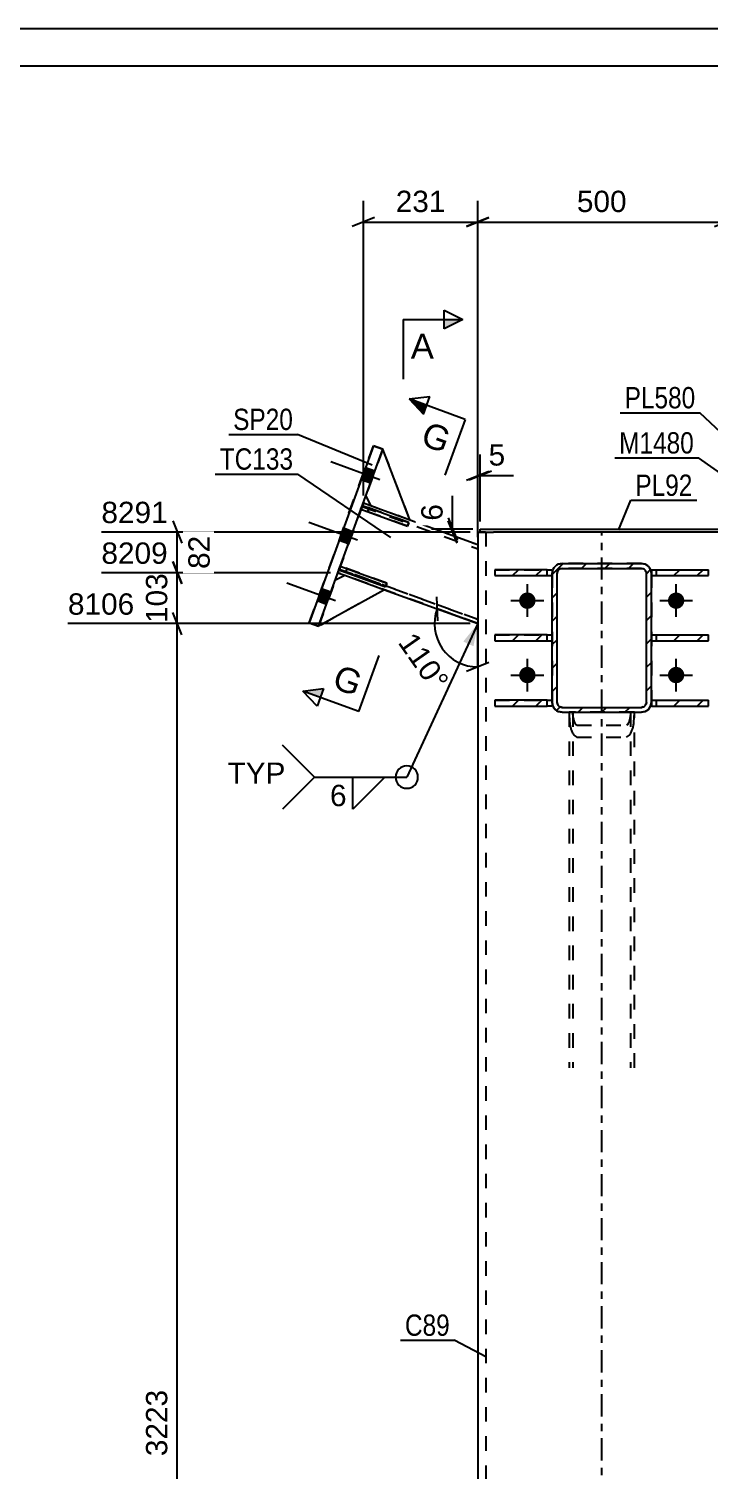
# Model space of a CAD drawing. Header units: millimetres. Extents: x -370 to 471, y -230 to 364.
# Drawn here: x -77 to 14.4, y 170.1 to 363.8 of the extents above; entities that cross this region are included whole.
import ezdxf

# ---------------------------------------------------------------- set-up
doc = ezdxf.new("R2010")
doc.units = ezdxf.units.MM
doc.linetypes.add('DXK_LINE_DOT2', pattern=[3.9198, 1.9599, -1.9599])
doc.linetypes.add('DXK_LINE_DOT3', pattern=[5.9187, 2.979, -0.9799, 0.9799, -0.9799])
doc.styles.add('Arial', font='ARIAL.TTF', dxfattribs={"height": 0.2})
doc.styles.add('Arial Narrow', font='ARIALN.TTF', dxfattribs={"height": 0.2})

# ---------------------------------------------------------------- blocks, each defined once
blk = doc.blocks.new('Unknown-284936230-1132')
at = {"color": 5, "linetype": 'Continuous'}
for p, q in [((471.3, 363.79), (-369.7, 363.79)), ((466.3, 358.79), (-364.7, 358.79))]:
    blk.add_line(p, q, dxfattribs=at)
blk = doc.blocks.new('Part-284936230-2379 - 2342')
at = {"color": 7, "linetype": 'DXK_LINE_DOT2'}
for p, q in [((4.32, 271.95), (-4.4, 271.95)), ((-4.4, 271.95), (-4.4, 271.95)), ((-4.4, 271.95), (-3.87, 271.95)), ((-4.4, 271.95), (-4.4, 224.16)), ((-4.4, 271.85), (-4.32, 270.61)), ((-3.87, 271.95), (-3.87, 224.16)), ((-3.83, 271.23), (-3.87, 271.85)), ((3.87, 271.85), (3.83, 271.23)), ((3.87, 271.95), (3.87, 224.16)), ((3.87, 271.95), (4.4, 271.95)), ((4.4, 271.95), (4.32, 271.95)), ((4.32, 270.61), (4.4, 271.85)), ((4.4, 224.16), (4.4, 271.95)), ((-3.33, 270.23), (-3.54, 270.35)), ((-3.33, 270.23), (3.33, 270.23)), ((3.54, 270.35), (3.33, 270.23)), ((-3.74, 268.86), (-3.33, 268.61)), ((-3.33, 268.61), (3.33, 268.61)), ((3.33, 268.61), (3.74, 268.86))]:
    blk.add_line(p, q, dxfattribs=at)
for centre, radius, start, end in [((-1.91, 271.38), 1.92, 184.4129, 212.1082), ((1.91, 271.38), 1.92, 327.8918, 355.5871), ((-0.48, 270.9), 3.85, 184.4129, 212.1082), ((0.48, 270.9), 3.85, 327.8918, 355.5871)]:
    blk.add_arc(centre, radius, start, end, dxfattribs=at)
blk = doc.blocks.new('Part-284936230-2547 - 2342')
at = {"linetype": 'Continuous'}
h = blk.add_hatch(dxfattribs=at)
h.set_pattern_fill('', scale=0.7, style=0, pattern_type=0)
h.set_pattern_definition([(45, (6.5652, 291.1238), (-1.57154, 1.57154), [])])
h.paths.add_polyline_path([(6.67, 290.61), (6.57, 291.12), (6.28, 291.56), (5.84, 291.85), (5.33, 291.95), (-5.33, 291.95), (-5.84, 291.85), (-6.28, 291.56), (-6.57, 291.12), (-6.67, 290.61), (-6.67, 273.28), (-6.57, 272.77), (-6.28, 272.34), (-5.84, 272.05), (-5.33, 271.95), (5.33, 271.95), (5.84, 272.05), (6.28, 272.34), (6.57, 272.77), (6.67, 273.28)])
h.paths.add_polyline_path([(5.95, 273.03), (5.8, 272.81), (5.59, 272.66), (5.33, 272.61), (-5.33, 272.61), (-5.59, 272.66), (-5.8, 272.81), (-5.95, 273.03), (-6, 273.28), (-6, 290.61), (-5.95, 290.87), (-5.8, 291.08), (-5.59, 291.23), (-5.33, 291.28), (5.33, 291.28), (5.59, 291.23), (5.8, 291.08), (5.95, 290.87), (6, 290.61), (6, 273.28)])
at = {"color": 7, "linetype": 'DXK_LINE_DOT2'}
for p, q in [((-6.67, 290.61), (-6.57, 291.12)), ((-6.67, 290.61), (-6.67, 273.28)), ((-5.95, 290.87), (-6, 290.61)), ((-6, 273.28), (-6, 290.61)), ((-5.84, 291.85), (-5.34, 291.95)), ((-5.34, 291.28), (-5.59, 291.23)), ((-5.34, 291.95), (-5.33, 291.95)), ((-5.33, 291.28), (-5.34, 291.28)), ((5.33, 291.95), (-5.33, 291.95)), ((5.33, 291.28), (-5.33, 291.28)), ((5.33, 291.95), (5.84, 291.85)), ((5.59, 291.23), (5.33, 291.28)), ((5.59, 291.23), (5.59, 291.23)), ((5.84, 291.85), (5.84, 291.85)), ((6, 290.61), (5.95, 290.87)), ((6, 273.28), (6, 290.61)), ((6.57, 291.12), (6.67, 290.61)), ((6.67, 273.28), (6.67, 290.61)), ((-6.57, 272.77), (-6.67, 273.28)), ((-6, 273.28), (-5.95, 273.03)), ((5.95, 273.03), (6, 273.28)), ((6.67, 273.28), (6.57, 272.77)), ((-5.33, 271.95), (-5.84, 272.05)), ((-5.59, 272.66), (-5.33, 272.61)), ((-5.33, 272.61), (5.33, 272.61)), ((-5.33, 271.95), (5.33, 271.95)), ((5.33, 272.61), (5.59, 272.66)), ((5.84, 272.05), (5.33, 271.95))]:
    blk.add_line(p, q, dxfattribs=at)
at = {"color": 2, "linetype": 'Continuous'}
for p, q in [((-6.57, 291.12), (-6.67, 290.61)), ((-6.67, 290.61), (-6.67, 290.61)), ((-6.67, 273.28), (-6.67, 290.61)), ((-6, 290.61), (-5.95, 290.87)), ((-6, 290.61), (-6, 290.61)), ((-6, 273.28), (-6, 290.61)), ((-5.33, 291.95), (-5.84, 291.85)), ((-5.59, 291.23), (-5.33, 291.28)), ((-5.33, 291.95), (-5.33, 291.95)), ((-5.33, 291.95), (5.33, 291.95)), ((-5.33, 291.28), (-5.33, 291.28)), ((-5.33, 291.28), (5.33, 291.28)), ((5.33, 291.95), (5.33, 291.95)), ((5.84, 291.85), (5.33, 291.95)), ((5.33, 291.28), (5.33, 291.28)), ((5.33, 291.28), (5.59, 291.23)), ((5.95, 290.87), (6, 290.61)), ((6, 290.61), (6, 290.61)), ((6, 273.28), (6, 290.61)), ((6.67, 290.61), (6.57, 291.12)), ((6.67, 290.61), (6.67, 290.61)), ((6.67, 273.28), (6.67, 290.61)), ((-6.67, 273.28), (-6.67, 273.28)), ((-6.67, 273.28), (-6.57, 272.77)), ((-6, 273.28), (-6, 273.28)), ((-5.95, 273.03), (-6, 273.28)), ((6, 273.28), (5.95, 273.03)), ((6, 273.28), (6, 273.28)), ((6.57, 272.77), (6.67, 273.28)), ((6.67, 273.28), (6.67, 273.28)), ((-5.84, 272.05), (-5.33, 271.95)), ((-5.33, 272.61), (-5.59, 272.66)), ((-5.33, 272.61), (-5.33, 272.61)), ((-5.33, 272.61), (5.33, 272.61)), ((-5.33, 271.95), (-5.33, 271.95)), ((-5.33, 271.95), (5.33, 271.95)), ((5.59, 272.66), (5.33, 272.61)), ((5.33, 272.61), (5.33, 272.61)), ((5.33, 271.95), (5.84, 272.05)), ((5.33, 271.95), (5.33, 271.95))]:
    blk.add_line(p, q, dxfattribs=at)
at = {"color": 7, "linetype": 'DXK_LINE_DOT2'}
for centre, radius, start, end in [((-5.33, 290.61), 1.33, 112.5, 157.5), ((-5.33, 290.61), 0.667, 112.5, 157.5), ((5.33, 290.61), 0.667, 22.5, 67.5), ((5.33, 290.61), 1.33, 22.5, 67.5), ((-5.33, 273.28), 1.33, 202.5, 247.5), ((-5.33, 273.28), 0.667, 202.5, 247.5), ((5.33, 273.28), 0.667, 292.5, 337.5), ((5.33, 273.28), 1.33, 292.5, 337.5)]:
    blk.add_arc(centre, radius, start, end, dxfattribs=at)
at = {"color": 2, "linetype": 'Continuous'}
for centre, radius, start, end in [((-5.33, 290.61), 1.33, 112.5, 157.5), ((-5.33, 290.61), 0.667, 112.5, 157.5), ((5.33, 290.61), 0.667, 22.5, 67.5), ((5.33, 290.61), 1.33, 22.5, 67.5), ((-5.33, 273.28), 1.33, 202.5, 247.5), ((-5.33, 273.28), 0.667, 202.5, 247.5), ((5.33, 273.28), 0.667, 292.5, 337.5), ((5.33, 273.28), 1.33, 292.5, 337.5)]:
    blk.add_arc(centre, radius, start, end, dxfattribs=at)
blk = doc.blocks.new('Part-284936230-2430 - 2342')
at = {"color": 2, "linetype": 'Continuous'}
for p, q in [((-16.67, 296.17), (-16.33, 296.17)), ((-16.67, 296.17), (-16.67, 23.43)), ((-15.61, 296.17), (-14.53, 296.17)), ((15.61, 296.17), (-14.53, 296.17))]:
    blk.add_line(p, q, dxfattribs=at)
at = {"color": 7, "linetype": 'DXK_LINE_DOT2'}
for p, q in [((-16.67, 296.17), (-15.61, 296.17)), ((-16.33, 296.17), (-15.61, 296.17)), ((-15.6, 296.17), (-15.6, 23.43))]:
    blk.add_line(p, q, dxfattribs=at)
at = {"color": 7, "linetype": 'DXK_LINE_DOT3'}
blk.add_line((0, 23.43), (0, 296.17), dxfattribs=at)
blk = doc.blocks.new('Bolt-284936230-2432 - 2342')
at = {"linetype": 'Continuous'}
for points in [[(-31.74, 304.81), (-32.34, 303.18), (-31.08, 302.73), (-30.49, 304.36)], [(-31.74, 304.81), (-32.34, 303.18), (-31.08, 302.73), (-30.49, 304.36)], [(-31.74, 304.81), (-32.34, 303.18), (-31.08, 302.73), (-30.49, 304.36)], [(-34.71, 296.67), (-35.3, 295.04), (-34.05, 294.58), (-33.45, 296.21)], [(-34.71, 296.67), (-35.3, 295.04), (-34.05, 294.58), (-33.45, 296.21)], [(-37.67, 288.52), (-38.26, 286.9), (-37.01, 286.44), (-36.42, 288.07)], [(-37.67, 288.52), (-38.26, 286.9), (-37.01, 286.44), (-36.42, 288.07)], [(-37.67, 288.52), (-38.26, 286.9), (-37.01, 286.44), (-36.42, 288.07)]]:
    blk.add_hatch(color=1, dxfattribs=at).paths.add_polyline_path(points)
at = {"color": 1, "linetype": 'Continuous'}
for p, q in [((-29.85, 303.2), (-36.42, 305.59)), ((-29.85, 303.2), (-36.42, 305.59)), ((-29.85, 303.2), (-36.42, 305.59)), ((-30.49, 304.36), (-31.74, 304.81)), ((-30.49, 304.36), (-31.74, 304.81)), ((-30.49, 304.36), (-31.74, 304.81)), ((-31.08, 302.73), (-32.34, 303.18)), ((-31.08, 302.73), (-32.34, 303.18)), ((-31.08, 302.73), (-32.34, 303.18)), ((-32.81, 295.06), (-39.39, 297.45)), ((-32.81, 295.06), (-39.39, 297.45)), ((-33.45, 296.21), (-34.71, 296.67)), ((-33.45, 296.21), (-34.71, 296.67)), ((-34.05, 294.58), (-35.3, 295.04)), ((-34.05, 294.58), (-35.3, 295.04)), ((-35.77, 286.91), (-42.35, 289.31)), ((-35.77, 286.91), (-42.35, 289.31)), ((-35.77, 286.91), (-42.35, 289.31)), ((-37.01, 286.44), (-38.26, 286.9)), ((-37.01, 286.44), (-38.26, 286.9)), ((-37.01, 286.44), (-38.26, 286.9)), ((-36.42, 288.07), (-37.67, 288.52)), ((-36.42, 288.07), (-37.67, 288.52)), ((-36.42, 288.07), (-37.67, 288.52))]:
    blk.add_line(p, q, dxfattribs=at)
blk = doc.blocks.new('Part-284936230-2589 - 2342')
at = {"color": 7, "linetype": 'DXK_LINE_DOT2'}
for p, q in [((-29.42, 307.3), (-31.7, 301.04)), ((-25.78, 297.82), (-29.42, 307.3)), ((-31.7, 301.04), (-31.1, 299.75)), ((-31.1, 299.75), (-25.78, 297.82))]:
    blk.add_line(p, q, dxfattribs=at)
blk = doc.blocks.new('Part-284936230-2574 - 2342')
at = {"color": 7, "linetype": 'DXK_LINE_DOT2'}
for p, q in [((-32.18, 299.72), (-32.36, 299.22)), ((-32.36, 299.22), (-32.18, 299.72)), ((-26.09, 296.94), (-32.36, 299.22)), ((-32.36, 299.22), (-32.36, 299.22)), ((-32.36, 299.22), (-26.09, 296.94)), ((-25.91, 297.44), (-32.18, 299.72)), ((-32.18, 299.72), (-32.18, 299.72)), ((-32.18, 299.72), (-25.91, 297.44)), ((-31.24, 299.38), (-31.42, 298.88)), ((-26.09, 296.94), (-25.91, 297.44))]:
    blk.add_line(p, q, dxfattribs=at)
blk = doc.blocks.new('Part-284936230-2499 - 2342')
at = {"color": 7, "linetype": 'DXK_LINE_DOT2'}
for p, q in [((-32.04, 300.1), (-35.46, 290.7)), ((-35.46, 290.7), (-32.04, 300.1)), ((-32.22, 299.6), (-32.22, 299.6)), ((-32.22, 299.6), (-16.67, 293.93)), ((-32.22, 299.6), (-16.67, 293.93)), ((-32.04, 300.1), (-32.04, 300.1)), ((-32.04, 300.1), (-16.67, 294.5)), ((-31.1, 299.75), (-25.78, 297.82)), ((-16.67, 294.5), (-16.67, 283.86)), ((-35.46, 290.7), (-35.46, 290.7)), ((-16.67, 283.86), (-35.46, 290.7)), ((-35.28, 291.2), (-35.28, 291.2)), ((-35.28, 291.2), (-16.67, 284.43)), ((-16.67, 284.43), (-35.28, 291.2)), ((-34.52, 290.36), (-29.2, 288.42))]:
    blk.add_line(p, q, dxfattribs=at)
at = {"color": 2, "linetype": 'Continuous'}
for p, q in [((-32.04, 300.1), (-31.1, 299.75)), ((-25.78, 297.82), (-16.67, 294.5)), ((-35.46, 290.7), (-34.52, 290.36)), ((-29.2, 288.42), (-16.67, 283.86))]:
    blk.add_line(p, q, dxfattribs=at)
blk = doc.blocks.new('Part-284936230-2514 - 2342')
at = {"color": 2, "linetype": 'Continuous'}
for p, q in [((-16.33, 296.17), (-16.33, 296.57)), ((-16.33, 296.57), (16.33, 296.57)), ((16.33, 296.57), (16.33, 296.17)), ((-15.61, 296.17), (-16.33, 296.17)), ((16.33, 296.17), (15.61, 296.17))]:
    blk.add_line(p, q, dxfattribs=at)
at = {"color": 7, "linetype": 'DXK_LINE_DOT2'}
blk.add_line((15.61, 296.17), (-15.61, 296.17), dxfattribs=at)
blk = doc.blocks.new('Part-284936230-2568 - 2342')
at = {"color": 7, "linetype": 'DXK_LINE_DOT2'}
for p, q in [((-6.57, 291.12), (-6.67, 290.61)), ((-6.67, 290.61), (-6.67, 273.28)), ((-6, 290.61), (-5.95, 290.87)), ((-6, 290.61), (-6, 290.61)), ((-6, 273.28), (-6, 290.61)), ((-5.33, 291.95), (-5.84, 291.85)), ((-5.59, 291.23), (-5.33, 291.28)), ((-5.33, 291.95), (5.33, 291.95)), ((-5.33, 291.95), (-5.33, 291.95)), ((-5.33, 291.28), (-5.33, 291.28)), ((-5.33, 291.28), (5.33, 291.28)), ((5.33, 291.95), (5.33, 291.95)), ((5.84, 291.85), (5.33, 291.95)), ((5.33, 291.28), (5.33, 291.28)), ((5.33, 291.28), (5.59, 291.23)), ((5.95, 290.87), (6, 290.61)), ((6, 290.61), (6, 290.61)), ((6, 273.28), (6, 290.61)), ((6.67, 290.61), (6.57, 291.12)), ((6.67, 290.61), (6.67, 273.28)), ((-6.67, 273.28), (-6.57, 272.77)), ((-6, 273.28), (-6, 273.28)), ((-5.95, 273.03), (-6, 273.28)), ((6, 273.28), (5.95, 273.03)), ((6, 273.28), (6, 273.28)), ((6.57, 272.77), (6.67, 273.28)), ((-5.84, 272.05), (-5.33, 271.95)), ((-5.33, 272.61), (-5.59, 272.67)), ((-5.33, 272.61), (-5.33, 272.61)), ((-5.33, 272.61), (5.33, 272.61)), ((-5.33, 271.95), (5.33, 271.95)), ((-5.33, 271.95), (-5.33, 271.95)), ((5.59, 272.67), (5.33, 272.61)), ((5.33, 272.61), (5.33, 272.61)), ((5.33, 271.95), (5.84, 272.05)), ((5.33, 271.95), (5.33, 271.95))]:
    blk.add_line(p, q, dxfattribs=at)
at = {"color": 7, "linetype": 'DXK_LINE_DOT3'}
blk.add_line((0, 281.95), (0, 281.95), dxfattribs=at)
at = {"color": 7, "linetype": 'DXK_LINE_DOT2'}
for centre, radius, start, end in [((-5.33, 290.61), 1.33, 112.5, 157.5), ((-5.33, 290.61), 0.667, 112.5, 157.5), ((5.33, 290.61), 0.667, 22.5, 67.5), ((5.33, 290.61), 1.33, 22.5, 67.5), ((-5.33, 273.28), 1.33, 202.5, 247.5), ((-5.33, 273.28), 0.667, 202.5, 247.5), ((5.33, 273.28), 0.667, 292.5, 337.5), ((5.33, 273.28), 1.33, 292.5, 337.5)]:
    blk.add_arc(centre, radius, start, end, dxfattribs=at)
blk = doc.blocks.new('Part-284936230-2521 - 2342')
at = {"linetype": 'Continuous'}
h = blk.add_hatch(dxfattribs=at)
h.set_pattern_fill('', scale=0.7, style=0, pattern_type=0)
h.set_pattern_definition([(45, (-14.349, 291.1136), (-1.57154, 1.57154), [])])
h.paths.add_polyline_path([(-7.35, 291.11), (-14.35, 291.11), (-14.35, 290.31), (-7.35, 290.31)])
at = {"color": 7, "linetype": 'DXK_LINE_DOT2'}
for p, q in [((-14.35, 291.11), (-6.67, 291.11)), ((-6.67, 290.61), (-6.67, 290.31)), ((-14.35, 290.31), (-6.67, 290.31))]:
    blk.add_line(p, q, dxfattribs=at)
at = {"color": 2, "linetype": 'Continuous'}
for p, q in [((-7.35, 291.11), (-14.35, 291.11)), ((-14.35, 291.11), (-14.35, 290.31)), ((-7.35, 291.11), (-6.67, 291.11)), ((-7.35, 290.31), (-7.35, 291.11)), ((-6.67, 291.11), (-6.67, 290.61)), ((-14.35, 290.31), (-7.35, 290.31)), ((-7.35, 290.31), (-6.67, 290.31))]:
    blk.add_line(p, q, dxfattribs=at)
blk = doc.blocks.new('Part-284936230-2523 - 2342')
at = {"linetype": 'Continuous'}
h = blk.add_hatch(dxfattribs=at)
h.set_pattern_fill('', scale=0.7, style=0, pattern_type=0)
h.set_pattern_definition([(45, (-14.349, 282.347), (-1.57154, 1.57154), [])])
h.paths.add_polyline_path([(-7.35, 282.35), (-14.35, 282.35), (-14.35, 281.55), (-7.35, 281.55)])
at = {"color": 7, "linetype": 'DXK_LINE_DOT2'}
for p, q in [((-14.35, 282.35), (-6.67, 282.35)), ((-14.35, 281.55), (-6.67, 281.55)), ((-6.67, 282.35), (-6.67, 281.55))]:
    blk.add_line(p, q, dxfattribs=at)
at = {"color": 2, "linetype": 'Continuous'}
for p, q in [((-7.35, 282.35), (-14.35, 282.35)), ((-14.35, 282.35), (-14.35, 281.55)), ((-14.35, 281.55), (-7.35, 281.55)), ((-7.35, 282.35), (-6.67, 282.35)), ((-7.35, 281.55), (-7.35, 282.35)), ((-7.35, 281.55), (-6.67, 281.55))]:
    blk.add_line(p, q, dxfattribs=at)
blk = doc.blocks.new('Part-284936230-2586 - 2342')
at = {"color": 2, "linetype": 'Continuous'}
for p, q in [((-30.67, 307.76), (-39.34, 283.95)), ((-38.08, 283.5), (-29.42, 307.3)), ((-30.67, 307.76), (-30.67, 307.76)), ((-29.42, 307.3), (-30.67, 307.76)), ((-29.42, 307.3), (-29.42, 307.3)), ((-39.34, 283.95), (-39.34, 283.95)), ((-39.34, 283.95), (-38.08, 283.5)), ((-38.08, 283.5), (-38.08, 283.5))]:
    blk.add_line(p, q, dxfattribs=at)
at = {"color": 7, "linetype": 'DXK_LINE_DOT2'}
for p, q in [((-39.34, 283.95), (-30.67, 307.76)), ((-29.42, 307.3), (-38.08, 283.5)), ((-30.67, 307.76), (-29.42, 307.3)), ((-38.08, 283.5), (-39.34, 283.95))]:
    blk.add_line(p, q, dxfattribs=at)
blk = doc.blocks.new('Part-284936230-2587 - 2342')
at = {"color": 2, "linetype": 'Continuous'}
for p, q in [((-32.18, 299.72), (-32.36, 299.22)), ((-32.36, 299.22), (-32.36, 299.22)), ((-32.36, 299.22), (-26.09, 296.94)), ((-32.18, 299.72), (-32.18, 299.72)), ((-32.18, 299.72), (-25.91, 297.44)), ((-25.91, 297.44), (-26.09, 296.94))]:
    blk.add_line(p, q, dxfattribs=at)
at = {"color": 7, "linetype": 'DXK_LINE_DOT2'}
for p, q in [((-32.36, 299.22), (-32.18, 299.72)), ((-26.09, 296.94), (-32.36, 299.22)), ((-25.91, 297.44), (-32.18, 299.72)), ((-31.42, 298.88), (-31.24, 299.38))]:
    blk.add_line(p, q, dxfattribs=at)
blk = doc.blocks.new('Part-284936230-2588 - 2342')
at = {"color": 2, "linetype": 'Continuous'}
for p, q in [((-35.14, 291.58), (-35.32, 291.08)), ((-35.32, 291.08), (-35.32, 291.08)), ((-35.32, 291.08), (-29.06, 288.8)), ((-35.14, 291.58), (-35.14, 291.58)), ((-35.14, 291.58), (-28.88, 289.3)), ((-28.88, 289.3), (-29.06, 288.8))]:
    blk.add_line(p, q, dxfattribs=at)
at = {"color": 7, "linetype": 'DXK_LINE_DOT2'}
for p, q in [((-35.32, 291.08), (-35.14, 291.58)), ((-29.06, 288.8), (-35.32, 291.08)), ((-28.88, 289.3), (-35.14, 291.58)), ((-34.38, 290.73), (-34.2, 291.23))]:
    blk.add_line(p, q, dxfattribs=at)
blk = doc.blocks.new('Part-284936230-2645 - 2342')
at = {"linetype": 'Continuous'}
h = blk.add_hatch(dxfattribs=at)
h.set_pattern_fill('', scale=0.7, style=0, pattern_type=0)
h.set_pattern_definition([(45, (-14.3489, 273.5802), (-1.57154, 1.57154), [])])
h.paths.add_polyline_path([(-7.35, 273.58), (-14.35, 273.58), (-14.35, 272.78), (-7.35, 272.78)])
at = {"color": 7, "linetype": 'DXK_LINE_DOT2'}
for p, q in [((-14.35, 273.58), (-6.67, 273.58)), ((-6.67, 273.58), (-6.67, 273.28)), ((-14.35, 272.78), (-6.67, 272.78)), ((-6.67, 272.78), (-6.67, 272.78))]:
    blk.add_line(p, q, dxfattribs=at)
at = {"color": 2, "linetype": 'Continuous'}
for p, q in [((-7.35, 273.58), (-14.35, 273.58)), ((-14.35, 273.58), (-14.35, 272.78)), ((-7.35, 273.58), (-6.67, 273.58)), ((-7.35, 272.78), (-7.35, 273.58)), ((-6.67, 273.28), (-6.67, 272.78)), ((-14.35, 272.78), (-7.35, 272.78)), ((-6.67, 272.78), (-7.35, 272.78))]:
    blk.add_line(p, q, dxfattribs=at)
blk = doc.blocks.new('Bolt-284936230-2646 - 2342')
at = {"linetype": 'Continuous'}
for points in [[(-10, 288.05), (-9.77, 288.02), (-9.55, 287.95), (-9.35, 287.84), (-9.18, 287.68), (-9.05, 287.5), (-8.95, 287.29), (-8.91, 287.06), (-8.91, 286.83), (-8.95, 286.61), (-9.05, 286.4), (-9.18, 286.21), (-9.35, 286.06), (-9.55, 285.94), (-9.77, 285.87), (-10, 285.85), (-10.23, 285.87), (-10.45, 285.94), (-10.65, 286.06), (-10.82, 286.21), (-10.95, 286.4), (-11.05, 286.61), (-11.09, 286.83), (-11.09, 287.06), (-11.05, 287.29), (-10.95, 287.5), (-10.82, 287.68), (-10.65, 287.84), (-10.45, 287.95), (-10.23, 288.02)], [(10, 288.05), (10.23, 288.02), (10.45, 287.95), (10.65, 287.84), (10.82, 287.68), (10.95, 287.5), (11.05, 287.29), (11.09, 287.06), (11.09, 286.83), (11.05, 286.61), (10.95, 286.4), (10.82, 286.21), (10.65, 286.06), (10.45, 285.94), (10.23, 285.87), (10, 285.85), (9.77, 285.87), (9.55, 285.94), (9.35, 286.06), (9.18, 286.21), (9.05, 286.4), (8.95, 286.61), (8.91, 286.83), (8.91, 287.06), (8.95, 287.29), (9.05, 287.5), (9.18, 287.68), (9.35, 287.84), (9.55, 287.95), (9.77, 288.02)], [(-10, 278.05), (-9.77, 278.02), (-9.55, 277.95), (-9.35, 277.84), (-9.18, 277.68), (-9.05, 277.5), (-8.95, 277.29), (-8.91, 277.06), (-8.91, 276.83), (-8.95, 276.61), (-9.05, 276.4), (-9.18, 276.21), (-9.35, 276.06), (-9.55, 275.94), (-9.77, 275.87), (-10, 275.85), (-10.23, 275.87), (-10.45, 275.94), (-10.65, 276.06), (-10.82, 276.21), (-10.95, 276.4), (-11.05, 276.61), (-11.09, 276.83), (-11.09, 277.06), (-11.05, 277.29), (-10.95, 277.5), (-10.82, 277.68), (-10.65, 277.84), (-10.45, 277.95), (-10.23, 278.02)], [(10, 278.05), (10.23, 278.02), (10.45, 277.95), (10.65, 277.84), (10.82, 277.68), (10.95, 277.5), (11.05, 277.29), (11.09, 277.06), (11.09, 276.83), (11.05, 276.61), (10.95, 276.4), (10.82, 276.21), (10.65, 276.06), (10.45, 275.94), (10.23, 275.87), (10, 275.85), (9.77, 275.87), (9.55, 275.94), (9.35, 276.06), (9.18, 276.21), (9.05, 276.4), (8.95, 276.61), (8.91, 276.83), (8.91, 277.06), (8.95, 277.29), (9.05, 277.5), (9.18, 277.68), (9.35, 277.84), (9.55, 277.95), (9.77, 278.02)]]:
    blk.add_hatch(color=1, dxfattribs=at).paths.add_polyline_path(points)
at = {"color": 1, "linetype": 'Continuous'}
for p, q in [((-10, 284.75), (-10, 289.15)), ((10, 284.75), (10, 289.15)), ((-12.2, 286.95), (-7.8, 286.95)), ((7.8, 286.95), (12.2, 286.95)), ((-10, 274.75), (-10, 279.15)), ((10, 274.75), (10, 279.15)), ((-12.2, 276.95), (-7.8, 276.95)), ((7.8, 276.95), (12.2, 276.95))]:
    blk.add_line(p, q, dxfattribs=at)
blk = doc.blocks.new('Part-284936230-2680 - 2342')
at = {"color": 7, "linetype": 'DXK_LINE_DOT2'}
for p, q in [((-35.14, 291.58), (-35.32, 291.08)), ((-35.32, 291.08), (-35.14, 291.58)), ((-29.06, 288.8), (-35.32, 291.08)), ((-35.32, 291.08), (-35.32, 291.08)), ((-35.32, 291.08), (-29.06, 288.8)), ((-28.88, 289.3), (-35.14, 291.58)), ((-35.14, 291.58), (-35.14, 291.58)), ((-35.14, 291.58), (-28.88, 289.3)), ((-34.38, 290.73), (-34.2, 291.23)), ((-29.06, 288.8), (-28.88, 289.3))]:
    blk.add_line(p, q, dxfattribs=at)
blk = doc.blocks.new('Part-284936230-2681 - 2342')
at = {"color": 7, "linetype": 'DXK_LINE_DOT2'}
blk.add_line((-38.08, 283.5), (-35.8, 289.76), dxfattribs=at)
at = {"color": 2, "linetype": 'Continuous'}
for p, q in [((-35.8, 289.76), (-34.52, 290.36)), ((-34.52, 290.36), (-29.2, 288.42)), ((-29.2, 288.42), (-38.08, 283.5))]:
    blk.add_line(p, q, dxfattribs=at)
blk = doc.blocks.new('Part-284936230-2682 - 2342')
at = {"color": 7, "linetype": 'DXK_LINE_DOT2'}
for p, q in [((-38.08, 283.5), (-35.8, 289.76)), ((-35.8, 289.76), (-34.52, 290.36)), ((-34.52, 290.36), (-29.2, 288.42)), ((-29.2, 288.42), (-38.08, 283.5))]:
    blk.add_line(p, q, dxfattribs=at)
blk = doc.blocks.new('Part-284936230-2683 - 2342')
at = {"color": 7, "linetype": 'DXK_LINE_DOT2'}
blk.add_line((-29.42, 307.3), (-31.7, 301.04), dxfattribs=at)
at = {"color": 2, "linetype": 'Continuous'}
for p, q in [((-25.78, 297.82), (-29.42, 307.3)), ((-31.7, 301.04), (-31.1, 299.75)), ((-31.1, 299.75), (-25.78, 297.82))]:
    blk.add_line(p, q, dxfattribs=at)
blk = doc.blocks.new('Part-284936230-31886 - 2342')
at = {"linetype": 'Continuous'}
h = blk.add_hatch(dxfattribs=at)
h.set_pattern_fill('', scale=0.7, style=0, pattern_type=0)
h.set_pattern_definition([(45, (7.349, 282.347), (-1.57154, 1.57154), [])])
h.paths.add_polyline_path([(14.35, 282.35), (7.35, 282.35), (7.35, 281.55), (14.35, 281.55)])
at = {"color": 2, "linetype": 'Continuous'}
for p, q in [((6.67, 282.35), (7.35, 282.35)), ((6.67, 281.55), (7.35, 281.55)), ((7.35, 281.55), (7.35, 282.35)), ((7.35, 282.35), (14.35, 282.35)), ((7.35, 281.55), (14.35, 281.55)), ((14.35, 281.55), (14.35, 282.35))]:
    blk.add_line(p, q, dxfattribs=at)
at = {"color": 7, "linetype": 'DXK_LINE_DOT2'}
for p, q in [((6.67, 282.35), (6.67, 282.35)), ((6.67, 282.35), (6.67, 281.55)), ((6.67, 282.35), (14.35, 282.35)), ((6.67, 281.55), (14.35, 281.55))]:
    blk.add_line(p, q, dxfattribs=at)
blk = doc.blocks.new('Part-284936230-31887 - 2342')
at = {"linetype": 'Continuous'}
h = blk.add_hatch(dxfattribs=at)
h.set_pattern_fill('', scale=0.7, style=0, pattern_type=0)
h.set_pattern_definition([(45, (7.349, 291.1136), (-1.57154, 1.57154), [])])
h.paths.add_polyline_path([(14.35, 291.11), (7.35, 291.11), (7.35, 290.31), (14.35, 290.31)])
at = {"color": 2, "linetype": 'Continuous'}
for p, q in [((6.67, 291.11), (6.67, 291.11)), ((6.67, 291.11), (7.35, 291.11)), ((6.67, 291.11), (6.67, 290.61)), ((7.35, 290.31), (7.35, 291.11)), ((7.35, 291.11), (14.35, 291.11)), ((14.35, 290.31), (14.35, 291.11)), ((6.67, 290.31), (7.35, 290.31)), ((7.35, 290.31), (14.35, 290.31))]:
    blk.add_line(p, q, dxfattribs=at)
at = {"color": 7, "linetype": 'DXK_LINE_DOT2'}
for p, q in [((6.67, 291.11), (14.35, 291.11)), ((6.67, 290.61), (6.67, 290.31)), ((6.67, 290.31), (14.35, 290.31))]:
    blk.add_line(p, q, dxfattribs=at)
blk = doc.blocks.new('Part-284936230-31888 - 2342')
at = {"linetype": 'Continuous'}
h = blk.add_hatch(dxfattribs=at)
h.set_pattern_fill('', scale=0.7, style=0, pattern_type=0)
h.set_pattern_definition([(45, (7.3489, 273.5802), (-1.57154, 1.57154), [])])
h.paths.add_polyline_path([(14.35, 273.58), (7.35, 273.58), (7.35, 272.78), (14.35, 272.78)])
at = {"color": 2, "linetype": 'Continuous'}
for p, q in [((6.67, 273.58), (7.35, 273.58)), ((6.67, 273.28), (6.67, 272.78)), ((7.35, 272.78), (7.35, 273.58)), ((7.35, 273.58), (14.35, 273.58)), ((14.35, 272.78), (14.35, 273.58)), ((6.67, 272.78), (7.35, 272.78)), ((7.35, 272.78), (14.35, 272.78))]:
    blk.add_line(p, q, dxfattribs=at)
at = {"color": 7, "linetype": 'DXK_LINE_DOT2'}
for p, q in [((6.67, 273.58), (6.67, 273.58)), ((6.67, 273.58), (6.67, 273.28)), ((6.67, 273.58), (14.35, 273.58)), ((6.67, 272.78), (6.67, 272.78)), ((6.67, 272.78), (14.35, 272.78))]:
    blk.add_line(p, q, dxfattribs=at)
blk = doc.blocks.new('StraightDimension-284936230-26161 - 2342')
at = {"color": 7, "linetype": 'Continuous'}
for p, q in [((-36.46, 290.7), (-67.25, 290.7)), ((-57.65, 292.2), (-56.45, 289.2)), ((-57.05, 283.86), (-57.05, 290.7)), ((-56.45, 282.36), (-57.65, 285.36)), ((-17.67, 283.86), (-71.75, 283.86))]:
    blk.add_line(p, q, dxfattribs=at)
at = {"color": 0}
blk.add_wipeout([(-57.8, 291.21), (-62, 291.21), (-62, 283.34), (-57.8, 283.34)], dxfattribs=at)
at = {"color": 0, "linetype": 'Continuous'}
blk.add_wipeout([(-57.75, 291.3), (-57.75, 295.5), (-67.85, 295.5), (-67.85, 291.3)], dxfattribs=at)
at = {"color": 3, "linetype": 'Continuous', "style": 'Arial'}
blk.add_text('8209', height=2.865, dxfattribs=at).set_placement((-67.25, 291.9))
at = {"color": 3, "style": 'Arial'}
blk.add_text('103', height=2.865, rotation=90.0002, dxfattribs=at).set_placement((-58.4, 283.94))
blk = doc.blocks.new('StraightDimension-284936230-3069 - 2342')
at = {"color": 7, "linetype": 'Continuous'}
for p, q in [((-17.33, 296.57), (-22.89, 296.57)), ((-20.64, 298.07), (-19.44, 295.07)), ((-19.44, 294.67), (-20.64, 297.67)), ((-20.04, 296.17), (-20.04, 296.57)), ((-17.67, 296.17), (-22.89, 296.17))]:
    blk.add_line(p, q, dxfattribs=at)
at = {"color": 0}
blk.add_wipeout([(-20.79, 300.52), (-24.99, 300.52), (-24.99, 297.09), (-20.79, 297.09)], dxfattribs=at)
at = {"color": 7, "linetype": 'Continuous'}
blk.add_line((-20.04, 296.57), (-20.04, 301.04), dxfattribs=at)
blk.add_line((-20.04, 296.57), (-20.04, 301.04), dxfattribs=at)
at = {"color": 3, "style": 'Arial'}
blk.add_text('6', height=2.87, rotation=90.0002, dxfattribs=at).set_placement((-21.39, 297.69))
blk = doc.blocks.new('StraightDimension-284936230-3013 - 2342')
at = {"color": 7, "linetype": 'Continuous'}
for p, q in [((-16.67, 297.17), (-16.67, 306.6)), ((-16.33, 297.57), (-16.33, 306.6)), ((-18.17, 303.15), (-15.17, 304.35)), ((-14.83, 304.35), (-17.83, 303.15)), ((-16.67, 303.75), (-16.33, 303.75))]:
    blk.add_line(p, q, dxfattribs=at)
at = {"color": 0}
blk.add_wipeout([(-12.38, 304.5), (-12.38, 308.7), (-15.81, 308.7), (-15.81, 304.5)], dxfattribs=at)
at = {"color": 7, "linetype": 'Continuous'}
blk.add_line((-16.33, 303.75), (-11.86, 303.75), dxfattribs=at)
blk.add_line((-16.33, 303.75), (-11.86, 303.75), dxfattribs=at)
at = {"color": 3, "style": 'Arial'}
blk.add_text('5', height=2.87, dxfattribs=at).set_placement((-15.21, 305.1))
blk = doc.blocks.new('StraightDimension-284936230-2838 - 2342')
at = {"color": 7, "linetype": 'Continuous'}
for p, q in [((-16.67, 295.5), (-16.67, 340.67)), ((16.67, 283.37), (16.67, 340.67)), ((-15.17, 338.42), (-18.17, 337.22)), ((-16.67, 337.82), (16.67, 337.82)), ((15.17, 337.22), (18.17, 338.42))]:
    blk.add_line(p, q, dxfattribs=at)
at = {"color": 0}
blk.add_wipeout([(3.94, 338.57), (3.94, 342.77), (-3.94, 342.77), (-3.94, 338.57)], dxfattribs=at)
at = {"color": 3, "style": 'Arial'}
blk.add_text('500', height=2.865, dxfattribs=at).set_placement((-3.34, 339.17))
blk = doc.blocks.new('StraightDimension-284936230-2726 - 2342')
at = {"color": 7, "linetype": 'Continuous'}
for p, q in [((18.74, 309.38), (23.99, 323.8)), ((20.66, 307.83), (26.18, 323)), ((21.4, 321.07), (24.63, 321.17)), ((23.01, 321.12), (25.21, 320.33)), ((26.82, 320.38), (23.59, 320.27))]:
    blk.add_line(p, q, dxfattribs=at)
at = {"color": 0}
blk.add_wipeout([(22.78, 322.01), (24.21, 325.95), (18.91, 327.89), (17.47, 323.94)], dxfattribs=at)
at = {"color": 7, "linetype": 'Continuous'}
blk.add_line((23.01, 321.12), (16.72, 323.41), dxfattribs=at)
at = {"color": 0, "linetype": 'Continuous'}
blk.add_wipeout([(22.34, 315.94), (23.78, 319.89), (15.34, 322.96), (13.91, 319.01)], dxfattribs=at)
at = {"color": 7, "linetype": 'Continuous'}
blk.add_line((23.01, 321.12), (16.72, 323.41), dxfattribs=at)
at = {"color": 3, "style": 'Arial'}
blk.add_text('35', height=2.865, rotation=-20.002, dxfattribs=at).set_placement((18.24, 324.3))
at = {"color": 3, "linetype": 'Continuous', "style": 'Arial'}
blk.add_text('TYP', height=2.865, rotation=-20.002, dxfattribs=at).set_placement((14.67, 319.37))
blk = doc.blocks.new('StraightDimension-284936230-2826 - 2342')
at = {"color": 7, "linetype": 'Continuous'}
for p, q in [((-32.04, 301.1), (-32.04, 340.67)), ((-16.67, 295.5), (-16.67, 340.67)), ((-30.54, 338.42), (-33.54, 337.22)), ((-32.04, 337.82), (-16.67, 337.82)), ((-18.17, 337.22), (-15.17, 338.42))]:
    blk.add_line(p, q, dxfattribs=at)
at = {"color": 0}
blk.add_wipeout([(-20.42, 338.57), (-20.42, 342.77), (-28.29, 342.77), (-28.29, 338.57)], dxfattribs=at)
at = {"color": 3, "style": 'Arial'}
blk.add_text('231', height=2.865, dxfattribs=at).set_placement((-27.69, 339.17))
blk = doc.blocks.new('AngleDimension-284936230-2929 - 2342')
at = {"color": 7, "linetype": 'Continuous'}
for p, q in [((-22.19, 287.46), (-22.08, 284.23)), ((-17.61, 284.2), (-22.13, 285.85)), ((-22.13, 285.85), (-16.67, 283.86)), ((-16.67, 278.04), (-16.67, 283.86)), ((-15.17, 278.64), (-18.17, 277.44))]:
    blk.add_line(p, q, dxfattribs=at)
blk.add_arc((-16.67, 283.86), 5.82, 160, 270, dxfattribs=at)
at = {"color": 0}
blk.add_wipeout([(-22.89, 273.72), (-19.45, 276.13), (-24.89, 283.88), (-28.33, 281.47)], dxfattribs=at)
at = {"color": 3, "style": 'Arial'}
blk.add_text('110°', height=2.865, rotation=-54.9982, dxfattribs=at).set_placement((-27.49, 281.33))
blk = doc.blocks.new('StraightDimension-284936230-26160 - 2342')
at = {"color": 7, "linetype": 'Continuous'}
for p, q in [((-57.65, 297.67), (-56.45, 294.67)), ((-17.67, 296.17), (-67.25, 296.17)), ((-57.05, 290.7), (-57.05, 296.17)), ((-36.46, 290.7), (-67.25, 290.7)), ((-56.45, 289.2), (-57.65, 292.2))]:
    blk.add_line(p, q, dxfattribs=at)
at = {"color": 0, "linetype": 'Continuous'}
blk.add_wipeout([(-57.75, 296.77), (-57.75, 300.97), (-67.85, 300.97), (-67.85, 296.77)], dxfattribs=at)
at = {"color": 0}
blk.add_wipeout([(-52.1, 296.26), (-56.3, 296.26), (-56.3, 290.61), (-52.1, 290.61)], dxfattribs=at)
at = {"color": 3, "linetype": 'Continuous', "style": 'Arial'}
blk.add_text('8291', height=2.865, dxfattribs=at).set_placement((-67.25, 297.37))
at = {"color": 3, "style": 'Arial'}
blk.add_text('82', height=2.865, rotation=90.0002, dxfattribs=at).set_placement((-52.7, 291.21))
blk = doc.blocks.new('StraightDimension-284936230-26162 - 2342')
at = {"color": 7, "linetype": 'Continuous'}
for p, q in [((-56.45, 282.36), (-57.65, 285.36)), ((-17.67, 283.86), (-71.75, 283.86)), ((-57.05, 69), (-57.05, 283.86))]:
    blk.add_line(p, q, dxfattribs=at)
at = {"color": 0, "linetype": 'Continuous'}
blk.add_wipeout([(-62.25, 284.46), (-62.25, 288.66), (-72.35, 288.66), (-72.35, 284.46)], dxfattribs=at)
at = {"color": 0}
blk.add_wipeout([(-57.8, 181.47), (-62, 181.47), (-62, 171.38), (-57.8, 171.38)], dxfattribs=at)
at = {"color": 3, "linetype": 'Continuous', "style": 'Arial'}
blk.add_text('8106', height=2.865, dxfattribs=at).set_placement((-71.75, 285.06))
at = {"color": 3, "style": 'Arial'}
blk.add_text('3223', height=2.865, rotation=90.0002, dxfattribs=at).set_placement((-58.4, 171.98))
blk = doc.blocks.new('Mark-284936230-2669 - 2342')
at = {"color": 0}
blk.add_wipeout([(12.39, 306.72), (12.39, 309.72), (2.34, 309.72), (2.34, 306.72)], dxfattribs=at)
blk.add_wipeout([(12.39, 306.72), (12.39, 309.72), (2.34, 309.72), (2.34, 306.72)], dxfattribs=at)
at = {"color": 30, "linetype": 'Continuous'}
for p in [(1.74, 306.12), (20.43, 300.93)]:
    blk.add_line(p, (12.99, 306.12), dxfattribs=at)
at = {"color": 3, "style": 'Arial Narrow'}
blk.add_text('M1480', height=2.863, dxfattribs=at).set_placement((2.34, 306.72))
blk = doc.blocks.new('Mark-284936230-2426 - 2342')
at = {"color": 0}
blk.add_wipeout([(-20.42, 188.15), (-20.42, 191.15), (-26.45, 191.15), (-26.45, 188.15)], dxfattribs=at)
blk.add_wipeout([(-20.42, 188.15), (-20.42, 191.15), (-26.45, 191.15), (-26.45, 188.15)], dxfattribs=at)
at = {"color": 30, "linetype": 'Continuous'}
for p in [(-27.05, 187.55), (-15.5, 185.27)]:
    blk.add_line(p, (-19.82, 187.55), dxfattribs=at)
at = {"color": 3, "style": 'Arial Narrow'}
blk.add_text('C89', height=2.863, dxfattribs=at).set_placement((-26.45, 188.15))
blk = doc.blocks.new('Mark-284936230-2495 - 2342')
at = {"color": 0}
blk.add_wipeout([(-41.47, 304.55), (-41.47, 307.55), (-51.34, 307.55), (-51.34, 304.55)], dxfattribs=at)
blk.add_wipeout([(-41.47, 304.55), (-41.47, 307.55), (-51.34, 307.55), (-51.34, 304.55)], dxfattribs=at)
at = {"color": 30, "linetype": 'Continuous'}
for p in [(-51.94, 303.95), (-28.35, 295.45)]:
    blk.add_line(p, (-40.87, 303.95), dxfattribs=at)
at = {"color": 3, "style": 'Arial Narrow'}
blk.add_text('TC133', height=2.863, dxfattribs=at).set_placement((-51.34, 304.55))
blk = doc.blocks.new('Mark-284936230-2510 - 2342')
at = {"color": 0}
blk.add_wipeout([(12.19, 301.03), (12.19, 304.03), (4.52, 304.03), (4.52, 301.03)], dxfattribs=at)
blk.add_wipeout([(12.19, 301.03), (12.19, 304.03), (4.52, 304.03), (4.52, 301.03)], dxfattribs=at)
at = {"color": 30, "linetype": 'Continuous'}
for p, q in [((2.27, 296.41), (3.92, 300.43)), ((3.92, 300.43), (12.79, 300.43))]:
    blk.add_line(p, q, dxfattribs=at)
at = {"color": 3, "style": 'Arial Narrow'}
blk.add_text('PL92', height=2.863, dxfattribs=at).set_placement((4.52, 301.03))
blk = doc.blocks.new('Mark-284936230-2582 - 2342')
at = {"color": 0}
blk.add_wipeout([(-41.5, 309.88), (-41.5, 312.88), (-49.54, 312.88), (-49.54, 309.88)], dxfattribs=at)
blk.add_wipeout([(-41.5, 309.88), (-41.5, 312.88), (-49.54, 312.88), (-49.54, 309.88)], dxfattribs=at)
at = {"color": 30, "linetype": 'Continuous'}
for p in [(-50.14, 309.28), (-30.87, 305.14)]:
    blk.add_line(p, (-40.9, 309.28), dxfattribs=at)
at = {"color": 3, "style": 'Arial Narrow'}
blk.add_text('SP20', height=2.863, dxfattribs=at).set_placement((-49.54, 309.88))
blk = doc.blocks.new('Mark-284936230-2674 - 2342')
at = {"color": 0}
blk.add_wipeout([(12.58, 312.79), (12.58, 315.79), (3.08, 315.79), (3.08, 312.79)], dxfattribs=at)
blk.add_wipeout([(12.58, 312.79), (12.58, 315.79), (3.08, 315.79), (3.08, 312.79)], dxfattribs=at)
at = {"color": 30, "linetype": 'Continuous'}
for p in [(2.48, 312.19), (17.44, 308.18)]:
    blk.add_line(p, (13.18, 312.19), dxfattribs=at)
at = {"color": 3, "style": 'Arial Narrow'}
blk.add_text('PL580', height=2.863, dxfattribs=at).set_placement((3.08, 312.79))
blk = doc.blocks.new('SectionMark-284936230-3132 - 2342')
at = {"linetype": 'Continuous'}
blk.add_hatch(color=6, dxfattribs=at).paths.add_polyline_path([(-21.17, 323.47), (-21.17, 324.72), (-18.67, 324.72)])
at = {"color": 6, "linetype": 'Continuous'}
for p, q in [((-21.17, 323.47), (-21.17, 325.97)), ((-21.17, 325.97), (-18.67, 324.72)), ((-26.67, 324.72), (-26.67, 316.72)), ((-26.67, 324.72), (-18.67, 324.72)), ((-18.67, 324.72), (-21.17, 323.47))]:
    blk.add_line(p, q, dxfattribs=at)
at = {"color": 0, "linetype": 'Continuous'}
blk.add_wipeout([(-22.56, 319.47), (-22.56, 322.97), (-25.67, 322.97), (-25.67, 319.47)], dxfattribs=at)
at = {"color": 3, "linetype": 'Continuous', "style": 'Arial'}
blk.add_text('A', height=3.34, dxfattribs=at).set_placement((-25.67, 319.47))
blk = doc.blocks.new('SectionMark-284936230-3134 - 2342')
at = {"linetype": 'Continuous'}
blk.add_hatch(color=6, dxfattribs=at).paths.add_polyline_path([(-37.4, 275.12), (-37.83, 273.95), (-40.18, 274.8)])
at = {"color": 6, "linetype": 'Continuous'}
for p, q in [((-25.89, 314.05), (-23.12, 314.36)), ((-40.18, 274.8), (-37.4, 275.12)), ((-37.4, 275.12), (-38.26, 272.77)), ((-38.26, 272.77), (-40.18, 274.8))]:
    blk.add_line(p, q, dxfattribs=at)
at = {"color": 0, "linetype": 'Continuous'}
for points in [[(-21.11, 306.72), (-19.91, 310.01), (-23.33, 311.25), (-24.52, 307.96)], [(-33, 274.05), (-31.8, 277.34), (-35.22, 278.58), (-36.41, 275.29)]]:
    blk.add_wipeout(points, dxfattribs=at)
at = {"linetype": 'Continuous'}
blk.add_hatch(color=6, dxfattribs=at).paths.add_polyline_path([(-23.54, 313.19), (-23.97, 312.02), (-25.89, 314.05)])
at = {"color": 6, "linetype": 'Continuous'}
for p, q in [((-18.38, 311.31), (-25.89, 314.05)), ((-25.89, 314.05), (-23.97, 312.02)), ((-23.97, 312.02), (-23.12, 314.36)), ((-18.38, 311.31), (-21.11, 303.79)), ((-32.66, 272.06), (-29.92, 279.58)), ((-32.66, 272.06), (-40.18, 274.8))]:
    blk.add_line(p, q, dxfattribs=at)
at = {"color": 3, "linetype": 'Continuous', "style": 'Arial'}
for p in [(-24.52, 307.96), (-36.41, 275.29)]:
    blk.add_text('G', height=3.34, rotation=-20.002, dxfattribs=at).set_placement(p)
blk = doc.blocks.new('WeldMark-284936230-3147 - 2342')
at = {"linetype": 'Continuous'}
blk.add_hatch(color=30, dxfattribs=at).paths.add_polyline_path([(-18.61, 281.45), (-16.67, 283.86), (-17.24, 280.82)])
at = {"color": 30, "linetype": 'Continuous'}
blk.add_line((-16.67, 283.86), (-26.2, 263.23), dxfattribs=at)
at = {"color": 3, "linetype": 'Continuous'}
for q in [(-42.91, 267.51), (-42.91, 258.94)]:
    blk.add_line((-38.63, 263.23), q, dxfattribs=at)
for start, end in [(90, 270), (270, 90)]:
    blk.add_arc((-26.2, 263.23), 1.5, start, end, dxfattribs=at)
at = {"color": 0}
blk.add_wipeout([(-34.1, 259.13), (-34.1, 262.53), (-36.73, 262.53), (-36.73, 259.13)], dxfattribs=at)
at = {"color": 30, "linetype": 'Continuous'}
blk.add_line((-38.63, 263.23), (-26.2, 263.23), dxfattribs=at)
at = {"color": 3, "linetype": 'Continuous'}
for p, q in [((-33.45, 263.23), (-29.16, 263.23)), ((-29.16, 263.23), (-33.45, 258.94)), ((-33.45, 258.94), (-33.45, 263.23))]:
    blk.add_line(p, q, dxfattribs=at)
at = {"color": 3, "style": 'Arial'}
blk.add_text('6', height=2.87, dxfattribs=at).set_placement((-36.53, 259.33))
at = {"color": 0, "linetype": 'Continuous'}
blk.add_wipeout([(-42.53, 262.33), (-42.53, 265.33), (-50.3, 265.33), (-50.3, 262.33)], dxfattribs=at)
blk.add_wipeout([(-42.53, 262.33), (-42.53, 265.33), (-50.3, 265.33), (-50.3, 262.33)], dxfattribs=at)
at = {"color": 3, "linetype": 'Continuous', "style": 'Arial'}
blk.add_text('TYP', height=2.865, dxfattribs=at).set_placement((-50.3, 262.33))

msp = doc.modelspace()

# ---------------------------------------------------------------- block references
for name in ['Unknown-284936230-1132', 'Part-284936230-2586 - 2342', 'Part-284936230-2589 - 2342', 'Part-284936230-2683 - 2342', 'Bolt-284936230-2432 - 2342', 'Part-284936230-2499 - 2342', 'Part-284936230-2574 - 2342', 'Part-284936230-2587 - 2342', 'Part-284936230-2514 - 2342', 'Part-284936230-2430 - 2342', 'Part-284936230-2588 - 2342', 'Part-284936230-2680 - 2342', 'Part-284936230-2521 - 2342', 'Part-284936230-2547 - 2342', 'Part-284936230-2568 - 2342', 'Part-284936230-31887 - 2342', 'Part-284936230-2681 - 2342', 'Part-284936230-2682 - 2342', 'Bolt-284936230-2646 - 2342', 'Part-284936230-2523 - 2342', 'Part-284936230-31886 - 2342', 'Part-284936230-2645 - 2342', 'Part-284936230-31888 - 2342', 'Part-284936230-2379 - 2342']:
    msp.add_blockref(name, (0, 0))

# ---------------------------------------------------------------- next in the draw order: block references
msp.add_blockref('StraightDimension-284936230-26161 - 2342', (0, 0))

# ---------------------------------------------------------------- next in the draw order: block references
msp.add_blockref('StraightDimension-284936230-3069 - 2342', (0, 0))

# ---------------------------------------------------------------- next in the draw order: block references
msp.add_blockref('StraightDimension-284936230-3013 - 2342', (0, 0))

# ---------------------------------------------------------------- next in the draw order: block references
msp.add_blockref('StraightDimension-284936230-2838 - 2342', (0, 0))

# ---------------------------------------------------------------- next in the draw order: block references
for name in ['StraightDimension-284936230-2826 - 2342', 'StraightDimension-284936230-2726 - 2342', 'AngleDimension-284936230-2929 - 2342']:
    msp.add_blockref(name, (0, 0))

# ---------------------------------------------------------------- next in the draw order: block references
for name in ['Mark-284936230-2669 - 2342', 'StraightDimension-284936230-26160 - 2342']:
    msp.add_blockref(name, (0, 0))

# ---------------------------------------------------------------- next in the draw order: block references
for name in ['Mark-284936230-2674 - 2342', 'Mark-284936230-2495 - 2342', 'Mark-284936230-2510 - 2342', 'StraightDimension-284936230-26162 - 2342']:
    msp.add_blockref(name, (0, 0))

# ---------------------------------------------------------------- next in the draw order: block references
for name in ['Mark-284936230-2582 - 2342', 'Mark-284936230-2426 - 2342']:
    msp.add_blockref(name, (0, 0))

# ---------------------------------------------------------------- next in the draw order: block references
msp.add_blockref('SectionMark-284936230-3132 - 2342', (0, 0))

# ---------------------------------------------------------------- next in the draw order: block references
msp.add_blockref('SectionMark-284936230-3134 - 2342', (0, 0))

# ---------------------------------------------------------------- next in the draw order: block references
msp.add_blockref('WeldMark-284936230-3147 - 2342', (0, 0))

doc.saveas('drawing.dxf')
